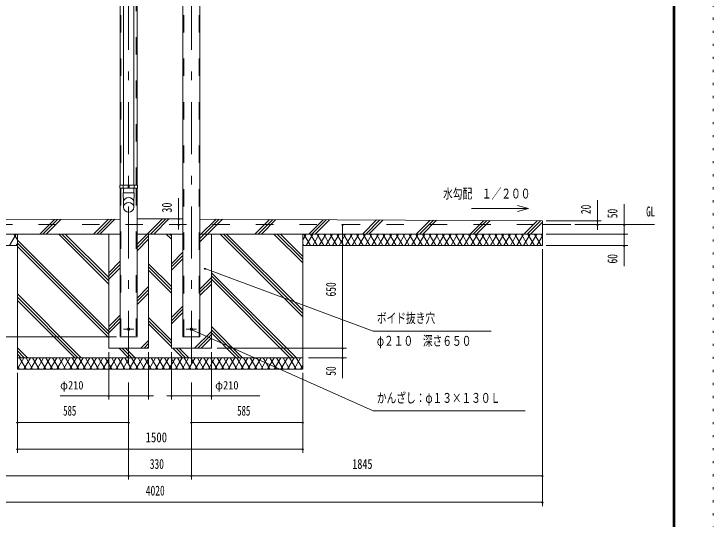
# Model space of a CAD drawing. Units: millimetres, scale not verified. Extents: x -31545 to 31552, y -14700 to 14700.
# Drawn here: x 18690 to 31552, y -3885 to 5408 of the extents above; entities that cross this region are included whole.
import ezdxf
from ezdxf.enums import TextEntityAlignment as Align

# ---------------------------------------------------------------- set-up
doc = ezdxf.new("R2010")
doc.units = ezdxf.units.MM
doc.header["$LTSCALE"] = 80
for name, pattern in [('USER2', [10, 4, -6]), ('USER3', [24, 12, -5, 2, -5]), ('USER4', [3, 0.5, -2.5])]:
    doc.linetypes.add(name, pattern=pattern)
for name, color, linetype, lineweight in [('0-6_2-02BOLD', 7, 'Continuous', 18), ('0-7_2-12HIDDEN', 3, 'USER2', 18), ('0-8_2-22CENTER', 3, 'USER3', 18), ('0-A_2-52DIM', 3, 'Continuous', 18), ('0-B_2-62HATCH', 2, 'Continuous', 18), ('0-C_F-F1PAPER', 5, 'Continuous', 18), ('0-D_F-E_J_ADD', 5, 'USER4', 18)]:
    doc.layers.add(name, color=color, linetype=linetype, lineweight=lineweight)
doc.styles.add('ＭＳ ゴシック', font='')
doc.styles.get('ＭＳ ゴシック').set_extended_font_data('MS Gothic')

msp = doc.modelspace()

# ---------------------------------------------------------------- linework, layer by layer
at = {"layer": '0-6_2-02BOLD'}
for p, q in [((20703.49, 8497.9), (20703.49, 2260.9)), ((20896.01, 2260.9), (20896.01, 8497.9)), ((20643.81, 7787.41), (20643.81, 2260.9)), ((20955.66, 2260.9), (20955.66, 7787.41)), ((21798.82, 7787.41), (21798.82, -531.6)), ((22110.68, 7787.41), (22110.68, -532.1)), ((20638.22, 2260.9), (20638.22, 2204.9)), ((20799.74, 2260.9), (20638.22, 2260.9)), ((20799.74, 2204.9), (20638.22, 2204.9)), ((20643.82, 2204.9), (20643.82, -532.1)), ((20697.92, 2260.9), (20697.92, 2204.9)), ((20703.47, 2115.78), (20703.47, 2204.9)), ((20789.07, 2260.9), (20789.07, 2204.9)), ((20799.74, 2232.9), (20789.07, 2232.9)), ((20799.74, 2260.9), (20961.27, 2260.9)), ((20799.74, 2232.9), (20810.42, 2232.9)), ((20799.74, 2204.9), (20961.27, 2204.9)), ((20810.42, 2260.9), (20810.42, 2204.9)), ((20895.96, 2115.78), (20895.96, 2204.9)), ((20901.57, 2260.9), (20901.57, 2204.9)), ((20955.67, 2204.9), (20955.67, -532.1)), ((20961.27, 2260.9), (20961.27, 2204.9)), ((20902.98, 2115.79), (20696.48, 2115.79)), ((20696.48, 2115.79), (20703.49, 1941.96)), ((20895.98, 1941.96), (20902.98, 2115.79)), ((20703.49, 1941.96), (20703.49, 1851.51)), ((20895.98, 1851.51), (20895.98, 1941.96)), ((21377.24, 1637.9), (20955.67, 1635.81)), ((21377.24, 1637.9), (21798.82, 1635.81)), ((22110.67, 1634.25), (28412.25, 1602.9)), ((28412.25, 1602.9), (28412.25, 1147.9)), ((28412.25, 1532.9), (28937.25, 1532.9)), ((20643.82, 1357.9), (14342.25, 1357.9)), ((20432.25, 1357.9), (20432.25, -742.1)), ((21798.83, 1357.9), (20955.67, 1357.9)), ((21167.25, 1357.9), (21167.25, -742.1)), ((28412.25, 1357.9), (22110.68, 1357.9)), ((22322.25, 1357.9), (22322.25, -742.1)), ((24002.24, 1357.9), (24002.24, -1127.1)), ((18752.24, 1147.9), (14342.25, 1147.9)), ((24002.24, 1147.9), (28412.25, 1147.9)), ((20643.82, -532.1), (20955.67, -532.1)), ((21799.32, -532.1), (22110.69, -532.1)), ((20432.25, -742.1), (21167.25, -742.1)), ((18752.24, -917.1), (24002.24, -917.1))]:
    msp.add_line(p, q, dxfattribs=at)
for points in [[(20643.82, 1634.25), (14342.25, 1602.9), (14342.25, 1147.9)], [(18752.24, 1357.9), (18752.24, -1127.1), (24002.24, -1127.1)], [(21587.25, 1357.9), (21587.25, -742.1), (22322.25, -742.1)]]:
    msp.add_lwpolyline(points, dxfattribs=at)
for centre in [(20799.74, -392.1), (21954.75, -392.1)]:
    msp.add_circle(centre, 22.75, dxfattribs=at)
for centre, radius, start, end in [((20799.74, 1938.53), 96.43, 3.55867, 176.44133), ((20799.74, 1845.52), 96.43, 3.55867, 176.44133), ((20799.74, 1857.5), 96.44, 183.56303, 356.43697), ((21799.32, -531.6), 0.5, 180, 270)]:
    msp.add_arc(centre, radius, start, end, dxfattribs=at)
at = {"layer": '0-7_2-12HIDDEN'}
for p, q in [((20658.51, 7787.41), (20658.51, 2260.9)), ((20940.96, 2260.9), (20940.96, 7787.41)), ((21813.53, 7787.41), (21813.53, -532.1)), ((22095.98, 7787.41), (22095.98, -532.1)), ((20658.52, 2204.9), (20658.52, -532.1)), ((20940.97, 2204.9), (20940.97, -532.1)), ((14342.25, 1532.9), (28412.25, 1532.9))]:
    msp.add_line(p, q, dxfattribs=at)
at = {"layer": '0-8_2-22CENTER'}
for p, q in [((20799.74, 9547.9), (20799.74, -1302.1)), ((21954.75, 9547.9), (21954.75, -1302.1)), ((20704.54, -392.1), (20894.95, -392.1)), ((21859.54, -392.1), (22049.95, -392.1))]:
    msp.add_line(p, q, dxfattribs=at)
at = {"layer": '0-A_2-52DIM'}
for p, q in [((21718.2, 1445.03), (21718.2, 2015.9)), ((29427.24, 1438.97), (29427.24, 1980.9)), ((28155.23, 1827.81), (27105.23, 1827.81)), ((28155.23, 1827.81), (27952.38, 1882.16)), ((28155.23, 1827.81), (27952.38, 1773.46)), ((29917.25, 1910.9), (29917.25, 769.9)), ((21773.92, 1637.9), (21466.98, 1637.9)), ((21732.2, 1637.9), (21704.2, 1637.9)), ((28482.24, 1602.9), (29497.25, 1602.9)), ((29441.24, 1602.9), (29413.24, 1602.9)), ((21732.2, 1532.9), (21704.2, 1532.9)), ((24751.25, 1532.9), (24723.25, 1532.9)), ((24737.25, 1532.9), (24737.25, -1295.1)), ((29007.24, 1532.9), (30477.25, 1532.9)), ((29441.24, 1532.9), (29413.24, 1532.9)), ((29931.25, 1532.9), (29903.25, 1532.9)), ((28482.24, 1357.9), (29987.25, 1357.9)), ((29931.25, 1357.9), (29903.25, 1357.9)), ((28412.25, 1077.9), (28412.25, -3647.09)), ((28482.24, 1147.9), (29987.25, 1147.9)), ((29931.25, 1147.9), (29903.25, 1147.9)), ((22218.2, 723.56), (22190.2, 723.56)), ((25297.25, -427.1), (22204.2, 723.56)), ((21976.27, -402.52), (21948.27, -402.52)), ((25297.25, -1897.1), (21962.27, -402.52)), ((27467.25, -427.1), (25297.25, -427.1)), ((20573.82, -532.1), (12277.25, -532.1)), ((22427.24, -742.1), (24807.25, -742.1)), ((24751.25, -742.1), (24723.25, -742.1)), ((20432.25, -812.1), (20432.25, -1687.1)), ((21167.25, -812.1), (21167.25, -1687.1)), ((21587.25, -812.1), (21587.25, -1687.1)), ((22322.25, -812.1), (22322.25, -1687.1)), ((24107.25, -917.1), (24807.25, -917.1)), ((24751.25, -917.1), (24723.25, -917.1)), ((18752.24, -1197.1), (18752.24, -2667.1)), ((24002.24, -1197.1), (24002.24, -2667.1)), ((20799.74, -1372.1), (20799.74, -3157.09)), ((21954.75, -1372.1), (21954.75, -3157.09)), ((19539.74, -1617.1), (21254.74, -1617.1)), ((20446.25, -1617.1), (20418.25, -1617.1)), ((21181.25, -1617.1), (21153.25, -1617.1)), ((23214.74, -1617.1), (21499.75, -1617.1)), ((21601.25, -1617.1), (21573.25, -1617.1)), ((22336.25, -1617.1), (22308.25, -1617.1)), ((25297.25, -1897.1), (28097.25, -1897.1)), ((18766.24, -2107.1), (18738.24, -2107.1)), ((18752.24, -2107.1), (20799.74, -2107.1)), ((20813.74, -2107.1), (20785.74, -2107.1)), ((21968.75, -2107.1), (21940.75, -2107.1)), ((21954.75, -2107.1), (24002.24, -2107.1)), ((24016.24, -2107.1), (23988.24, -2107.1)), ((18766.24, -2597.1), (18738.24, -2597.1)), ((18752.24, -2597.1), (24002.24, -2597.1)), ((24016.24, -2597.1), (23988.24, -2597.1)), ((28412.25, -3087.09), (14342.25, -3087.09)), ((20813.74, -3087.09), (20785.74, -3087.09)), ((21968.75, -3087.09), (21940.75, -3087.09)), ((28426.25, -3087.09), (28398.25, -3087.09)), ((14342.25, -3577.09), (28412.25, -3577.09)), ((28426.25, -3577.09), (28398.25, -3577.09))]:
    msp.add_line(p, q, dxfattribs=at)
for centre in [(21718.2, 1637.9), (29427.24, 1602.9), (21718.2, 1532.9), (24737.25, 1532.9), (29427.24, 1532.9), (29917.25, 1532.9), (29917.25, 1357.9), (29917.25, 1147.9), (22204.2, 723.56), (21962.27, -402.52), (24737.25, -742.1), (24737.25, -917.1), (20432.25, -1617.1), (21167.25, -1617.1), (21587.25, -1617.1), (22322.25, -1617.1), (18752.24, -2107.1), (20799.74, -2107.1), (21954.75, -2107.1), (24002.24, -2107.1), (18752.24, -2597.1), (24002.24, -2597.1), (20799.74, -3087.09), (21954.75, -3087.09), (28412.25, -3087.09), (28412.25, -3577.09)]:
    msp.add_arc(centre, 14, 180, 0, dxfattribs=at)
at = {"layer": '0-B_2-62HATCH'}
for p, q in [((19162.95, 1357.9), (19433.28, 1628.23)), ((19222.35, 1357.9), (19492.98, 1628.53)), ((19281.75, 1357.9), (19552.67, 1628.83)), ((20152.91, 1357.9), (20428.18, 1633.18)), ((20212.3, 1357.9), (20487.87, 1633.48)), ((20271.7, 1357.9), (20547.57, 1633.77)), ((20955.67, 1170.71), (21422.63, 1637.68)), ((21202.25, 1357.9), (21481.73, 1637.38)), ((21261.65, 1357.9), (21540.83, 1637.09)), ((22110.68, 1335.78), (22407.68, 1632.78)), ((22110.68, 1276.38), (22466.78, 1632.48)), ((22110.68, 1216.99), (22525.88, 1632.19)), ((23122.75, 1357.9), (23392.73, 1627.88)), ((23182.15, 1357.9), (23451.83, 1627.58)), ((23241.55, 1357.9), (23510.93, 1627.29)), ((24112.7, 1357.9), (24377.78, 1622.97)), ((24172.1, 1357.9), (24436.88, 1622.68)), ((24231.49, 1357.9), (24495.98, 1622.39)), ((25102.65, 1357.9), (25362.82, 1618.07)), ((25162.05, 1357.9), (25421.93, 1617.78)), ((25221.45, 1357.9), (25481.03, 1617.49)), ((26092.6, 1357.9), (26347.87, 1613.17)), ((26152, 1357.9), (26406.97, 1612.88)), ((26211.39, 1357.9), (26466.08, 1612.59)), ((27082.55, 1357.9), (27332.92, 1608.27)), ((27141.95, 1357.9), (27392.02, 1607.98)), ((27201.35, 1357.9), (27451.12, 1607.68)), ((28072.5, 1357.9), (28317.97, 1603.37)), ((28131.89, 1357.9), (28377.07, 1603.08)), ((28191.29, 1357.9), (28412.25, 1578.86)), ((18608.85, 1147.9), (18730.09, 1357.9)), ((18752.24, 1249.53), (18689.68, 1357.9)), ((19512.95, 1357.9), (20432.25, 438.61)), ((19572.35, 1357.9), (20432.25, 498)), ((19631.74, 1357.9), (20432.25, 557.4)), ((20955.67, 1111.32), (21167.25, 1322.9)), ((21492.85, 1357.9), (21587.25, 1263.5)), ((21552.25, 1357.9), (21587.25, 1322.9)), ((22482.8, 1357.9), (24002.24, -161.55)), ((22542.19, 1357.9), (24002.24, -102.15)), ((22601.59, 1357.9), (24002.24, -42.75)), ((23472.75, 1357.9), (24002.24, 828.4)), ((23532.14, 1357.9), (24002.24, 887.8)), ((23591.54, 1357.9), (24002.24, 947.2)), ((24002.24, 1249.55), (24064.81, 1357.9)), ((24145.64, 1147.9), (24024.39, 1357.9)), ((24064.81, 1147.9), (24186.05, 1357.9)), ((24266.88, 1147.9), (24145.64, 1357.9)), ((24186.05, 1147.9), (24307.3, 1357.9)), ((24388.12, 1147.9), (24266.88, 1357.9)), ((24307.3, 1147.9), (24428.53, 1357.9)), ((24509.37, 1147.9), (24388.12, 1357.9)), ((24428.53, 1147.9), (24549.78, 1357.9)), ((24630.61, 1147.9), (24509.36, 1357.9)), ((24549.78, 1147.9), (24671.02, 1357.9)), ((24751.85, 1147.9), (24630.61, 1357.9)), ((24671.02, 1147.9), (24792.27, 1357.9)), ((24873.1, 1147.9), (24751.85, 1357.9)), ((24792.27, 1147.9), (24913.51, 1357.9)), ((24994.34, 1147.9), (24873.1, 1357.9)), ((24913.51, 1147.9), (25034.75, 1357.9)), ((25115.58, 1147.9), (24994.35, 1357.9)), ((25034.75, 1147.9), (25156, 1357.9)), ((25236.83, 1147.9), (25115.58, 1357.9)), ((25156, 1147.9), (25277.24, 1357.9)), ((25358.07, 1147.9), (25236.83, 1357.9)), ((25277.24, 1147.9), (25398.49, 1357.9)), ((25479.32, 1147.9), (25358.07, 1357.9)), ((25398.49, 1147.9), (25519.73, 1357.9)), ((25600.56, 1147.9), (25479.32, 1357.9)), ((25519.73, 1147.9), (25640.98, 1357.9)), ((25721.8, 1147.9), (25600.56, 1357.9)), ((25640.98, 1147.9), (25762.22, 1357.9)), ((25843.05, 1147.9), (25721.8, 1357.9)), ((25762.21, 1147.9), (25883.46, 1357.9)), ((25964.29, 1147.9), (25843.05, 1357.9)), ((25883.46, 1147.9), (26004.7, 1357.9)), ((26085.53, 1147.9), (25964.29, 1357.9)), ((26004.7, 1147.9), (26125.95, 1357.9)), ((26206.78, 1147.9), (26085.53, 1357.9)), ((26125.95, 1147.9), (26247.19, 1357.9)), ((26328.02, 1147.9), (26206.78, 1357.9)), ((26247.2, 1147.9), (26368.43, 1357.9)), ((26449.26, 1147.9), (26328.02, 1357.9)), ((26368.43, 1147.9), (26489.68, 1357.9)), ((26570.51, 1147.9), (26449.26, 1357.9)), ((26489.68, 1147.9), (26610.92, 1357.9)), ((26691.75, 1147.9), (26570.51, 1357.9)), ((26610.92, 1147.9), (26732.17, 1357.9)), ((26813, 1147.9), (26691.75, 1357.9)), ((26732.17, 1147.9), (26853.41, 1357.9)), ((26934.24, 1147.9), (26813, 1357.9)), ((26853.41, 1147.9), (26974.66, 1357.9)), ((27055.48, 1147.9), (26934.24, 1357.9)), ((26974.66, 1147.9), (27095.9, 1357.9)), ((27176.73, 1147.9), (27055.48, 1357.9)), ((27095.9, 1147.9), (27217.14, 1357.9)), ((27297.97, 1147.9), (27176.73, 1357.9)), ((27217.14, 1147.9), (27338.38, 1357.9)), ((27419.22, 1147.9), (27297.97, 1357.9)), ((27338.39, 1147.9), (27459.63, 1357.9)), ((27540.46, 1147.9), (27419.22, 1357.9)), ((27459.63, 1147.9), (27580.88, 1357.9)), ((27661.7, 1147.9), (27540.46, 1357.9)), ((27580.88, 1147.9), (27702.11, 1357.9)), ((27782.95, 1147.9), (27661.7, 1357.9)), ((27702.11, 1147.9), (27823.36, 1357.9)), ((27904.19, 1147.9), (27782.94, 1357.9)), ((27823.36, 1147.9), (27944.61, 1357.9)), ((28025.43, 1147.9), (27904.19, 1357.9)), ((27944.6, 1147.9), (28065.85, 1357.9)), ((28146.68, 1147.9), (28025.43, 1357.9)), ((28065.85, 1147.9), (28187.09, 1357.9)), ((28267.92, 1147.9), (28146.68, 1357.9)), ((28187.09, 1147.9), (28308.34, 1357.9)), ((28389.16, 1147.9), (28267.92, 1357.9)), ((28308.34, 1147.9), (28412.25, 1327.88)), ((28412.25, 1317.92), (28389.16, 1357.9)), ((18730.09, 1147.9), (18752.24, 1186.28)), ((18752.24, 1247.45), (20432.25, -432.55)), ((18752.24, 1188.05), (20432.25, -491.95)), ((20955.67, 1051.92), (21167.25, 1263.5)), ((24024.39, 1147.9), (24002.24, 1186.26)), ((18752.24, 1128.66), (20432.25, -551.34)), ((21587.25, 812.35), (21798.83, 1023.93)), ((21587.25, 752.95), (21798.83, 964.53)), ((21587.25, 693.55), (21798.83, 905.13)), ((20432.25, 647.29), (20643.82, 858.86)), ((20432.25, 587.9), (20643.82, 799.47)), ((21167.25, 812.35), (21587.25, 392.35)), ((20432.25, 528.5), (20643.82, 740.07)), ((21167.25, 752.95), (21587.25, 332.95)), ((21167.25, 693.56), (21587.25, 273.55)), ((22322.25, 647.3), (23886.64, -917.1)), ((22110.68, 345.83), (22322.25, 557.4)), ((22322.25, 587.9), (23827.24, -917.1)), ((22322.25, 528.5), (23767.85, -917.1)), ((20955.67, 180.76), (21167.25, 392.35)), ((22110.68, 286.44), (22322.25, 498)), ((22110.68, 227.04), (22322.25, 438.6)), ((18752.24, 257.5), (19926.84, -917.1)), ((20955.67, 121.37), (21167.25, 332.95)), ((20955.67, 61.97), (21167.25, 273.55)), ((18752.24, 198.1), (19867.44, -917.1)), ((18752.24, 138.71), (19808.05, -917.1)), ((21587.25, -177.6), (21798.83, 33.98)), ((21587.25, -237), (21798.83, -25.42)), ((21587.25, -296.39), (21798.83, -84.82)), ((20432.25, -342.65), (20643.82, -131.08)), ((20432.25, -402.05), (20643.82, -190.48)), ((20432.25, -461.45), (20643.82, -249.88)), ((21167.25, -177.6), (21587.25, -597.6)), ((21167.25, -237), (21587.25, -657)), ((21167.25, -296.39), (21587.25, -716.4)), ((22322.25, -342.65), (22896.69, -917.1)), ((22012.7, -742.1), (22322.25, -432.55)), ((22072.1, -742.1), (22322.25, -491.95)), ((22322.25, -402.05), (22837.3, -917.1)), ((22322.25, -461.45), (22777.9, -917.1)), ((21022.75, -742.1), (21167.25, -597.6)), ((22131.49, -742.1), (22322.25, -551.35)), ((18752.24, -732.45), (18936.89, -917.1)), ((20623, -742.1), (20798, -917.1)), ((20682.4, -742.1), (20857.4, -917.1)), ((20741.79, -742.1), (20916.79, -917.1)), ((21082.15, -742.1), (21167.25, -657)), ((21141.55, -742.1), (21167.25, -716.4)), ((21612.95, -742.1), (21787.95, -917.1)), ((21672.34, -742.1), (21847.34, -917.1)), ((21731.74, -742.1), (21906.74, -917.1)), ((18752.24, -791.85), (18877.49, -917.1)), ((18752.24, -851.24), (18818.1, -917.1)), ((18752.24, -1123.72), (18871.54, -917.1)), ((18911.95, -1127.1), (18790.71, -917.1)), ((18871.54, -1127.1), (18992.78, -917.1)), ((19033.2, -1127.1), (18911.95, -917.1)), ((18992.79, -1127.1), (19114.03, -917.1)), ((19154.44, -1127.1), (19033.2, -917.1)), ((19114.03, -1127.1), (19235.27, -917.1)), ((19275.69, -1127.1), (19154.44, -917.1)), ((19235.27, -1127.1), (19356.51, -917.1)), ((19396.93, -1127.1), (19275.69, -917.1)), ((19356.51, -1127.1), (19477.76, -917.1)), ((19518.17, -1127.1), (19396.93, -917.1)), ((19477.76, -1127.1), (19599, -917.1)), ((19639.42, -1127.1), (19518.17, -917.1)), ((19599, -1127.1), (19720.24, -917.1)), ((19760.66, -1127.1), (19639.42, -917.1)), ((19720.24, -1127.1), (19841.49, -917.1)), ((19881.91, -1127.1), (19760.66, -917.1)), ((19841.49, -1127.1), (19962.74, -917.1)), ((20003.15, -1127.1), (19881.91, -917.1)), ((19962.74, -1127.1), (20083.97, -917.1)), ((20124.39, -1127.1), (20003.15, -917.1)), ((20083.97, -1127.1), (20205.22, -917.1)), ((20245.63, -1127.1), (20124.39, -917.1)), ((20205.22, -1127.1), (20326.46, -917.1)), ((20366.88, -1127.1), (20245.63, -917.1)), ((20326.47, -1127.1), (20447.71, -917.1)), ((20488.12, -1127.1), (20366.88, -917.1)), ((20447.71, -1127.1), (20568.95, -917.1)), ((20609.37, -1127.1), (20488.12, -917.1)), ((20568.95, -1127.1), (20690.19, -917.1)), ((20730.61, -1127.1), (20609.37, -917.1)), ((20690.19, -1127.1), (20811.44, -917.1)), ((20851.85, -1127.1), (20730.61, -917.1)), ((20811.44, -1127.1), (20932.68, -917.1)), ((20973.1, -1127.1), (20851.85, -917.1)), ((20932.68, -1127.1), (21053.92, -917.1)), ((21094.34, -1127.1), (20973.1, -917.1)), ((21053.92, -1127.1), (21175.17, -917.1)), ((21215.59, -1127.1), (21094.34, -917.1)), ((21175.17, -1127.1), (21296.41, -917.1)), ((21336.83, -1127.1), (21215.58, -917.1)), ((21296.41, -1127.1), (21417.65, -917.1)), ((21458.07, -1127.1), (21336.83, -917.1)), ((21417.65, -1127.1), (21538.9, -917.1)), ((21579.31, -1127.1), (21458.07, -917.1)), ((21538.9, -1127.1), (21660.14, -917.1)), ((21700.56, -1127.1), (21579.31, -917.1)), ((21660.14, -1127.1), (21781.39, -917.1)), ((21821.8, -1127.1), (21700.56, -917.1)), ((21781.39, -1127.1), (21902.63, -917.1)), ((21943.05, -1127.1), (21821.8, -917.1)), ((21902.63, -1127.1), (22023.87, -917.1)), ((22064.29, -1127.1), (21943.05, -917.1)), ((22023.87, -1127.1), (22145.11, -917.1)), ((22185.53, -1127.1), (22064.29, -917.1)), ((22145.11, -1127.1), (22266.36, -917.1)), ((22306.78, -1127.1), (22185.53, -917.1)), ((22266.36, -1127.1), (22387.6, -917.1)), ((22428.02, -1127.1), (22306.78, -917.1)), ((22387.6, -1127.1), (22508.85, -917.1)), ((22549.26, -1127.1), (22428.02, -917.1)), ((22508.85, -1127.1), (22630.09, -917.1)), ((22670.51, -1127.1), (22549.26, -917.1)), ((22630.09, -1127.1), (22751.33, -917.1)), ((22791.75, -1127.1), (22670.51, -917.1)), ((22751.33, -1127.1), (22872.58, -917.1)), ((22912.99, -1127.1), (22791.75, -917.1)), ((22872.58, -1127.1), (22993.82, -917.1)), ((23034.24, -1127.1), (22912.99, -917.1)), ((22993.82, -1127.1), (23115.06, -917.1)), ((23155.48, -1127.1), (23034.23, -917.1)), ((23115.07, -1127.1), (23236.31, -917.1)), ((23276.72, -1127.1), (23155.48, -917.1)), ((23236.31, -1127.1), (23357.55, -917.1)), ((23397.97, -1127.1), (23276.72, -917.1)), ((23357.55, -1127.1), (23478.79, -917.1)), ((23519.21, -1127.1), (23397.96, -917.1)), ((23478.8, -1127.1), (23600.04, -917.1)), ((23640.46, -1127.1), (23519.21, -917.1)), ((23600.04, -1127.1), (23721.28, -917.1)), ((23761.7, -1127.1), (23640.46, -917.1)), ((23721.28, -1127.1), (23842.53, -917.1)), ((23882.94, -1127.1), (23761.7, -917.1)), ((23842.53, -1127.1), (23963.77, -917.1)), ((24002.24, -1123.74), (23882.94, -917.1)), ((18790.71, -1127.1), (18752.24, -1060.47)), ((23963.77, -1127.1), (24002.24, -1060.45))]:
    msp.add_line(p, q, dxfattribs=at)
at = {"layer": '0-C_F-F1PAPER'}
for p, q in [((30817.36, -13965), (30817.36, 14105)), ((30831.36, -13979), (30831.36, 14119)), ((30838.36, -13986), (30838.36, 14126)), ((30845.36, -13993), (30845.36, 14133)), ((30852.36, -14000), (30852.36, 14140))]:
    msp.add_line(p, q, dxfattribs=at)
for points in [[(-9324.14, -13996.5), (30848.86, -13996.5), (30848.86, 14136.5)], [(-9317.14, -13989.5), (30841.86, -13989.5), (30841.86, 14129.5)], [(-9310.14, -13982.5), (30834.86, -13982.5), (30834.86, 14122.5)], [(-9303.14, -13975.5), (30827.86, -13975.5), (30827.86, 14115.5)], [(-9299.64, -13972), (30824.36, -13972), (30824.36, 14112)], [(-9296.14, -13968.5), (30820.86, -13968.5), (30820.86, 14108.5)]]:
    msp.add_lwpolyline(points, dxfattribs=at)
at = {"layer": '0-D_F-E_J_ADD'}
msp.add_line((31552.36, 14700), (31552.36, -14700), dxfattribs=at)

# ---------------------------------------------------------------- texts
at = {"layer": '0-A_2-52DIM', "color": 7, "style": 'ＭＳ ゴシック'}
for s, height, width, p in [('水勾配\u3000１／２００', 182.3, 0.7, (26585.08, 1957.68)), ('GL', 182.3, 0.65, (30323.24, 1627.77)), ('ボイド抜き穴', 182.3, 0.7, (25367.25, -332.23)), ('φ２１０\u3000深さ６５０', 182.3, 0.7, (25367.25, -752.23)), ('φ210', 155, 0.9, (19539.74, -1547.1)), ('φ210', 155, 0.9, (22392.24, -1547.1)), ('かんざし：φ１３×１３０Ｌ', 182.3, 0.7, (25367.25, -1802.23)), ('585', 182.3, 0.65, (19594.14, -2037.1)), ('585', 182.3, 0.65, (22796.64, -2037.1)), ('1500', 182.3, 0.8, (21109.87, -2527.1)), ('330', 182.3, 0.7, (21188.49, -3017.09)), ('1845', 182.3, 0.75, (24914.38, -3017.09)), ('4020', 182.3, 0.7, (21115.59, -3507.09))]:
    msp.add_text(s, height=height, dxfattribs=dict(at, width=width)).set_placement(p, align=Align.BOTTOM_LEFT)
for s, width, p in [('30', 0.75, (21648.2, 1752.26)), ('20', 0.7, (29357.25, 1725.65)), ('50', 0.7, (29847.25, 1649.5)), ('60', 0.7, (29847.25, 815.94)), ('650', 0.7, (24667.25, 210.69)), ('50', 0.7, (24667.25, -1248.5))]:
    msp.add_text(s, height=182.3, rotation=90, dxfattribs=dict(at, width=width)).set_placement(p, align=Align.BOTTOM_LEFT)

doc.saveas('drawing.dxf')
